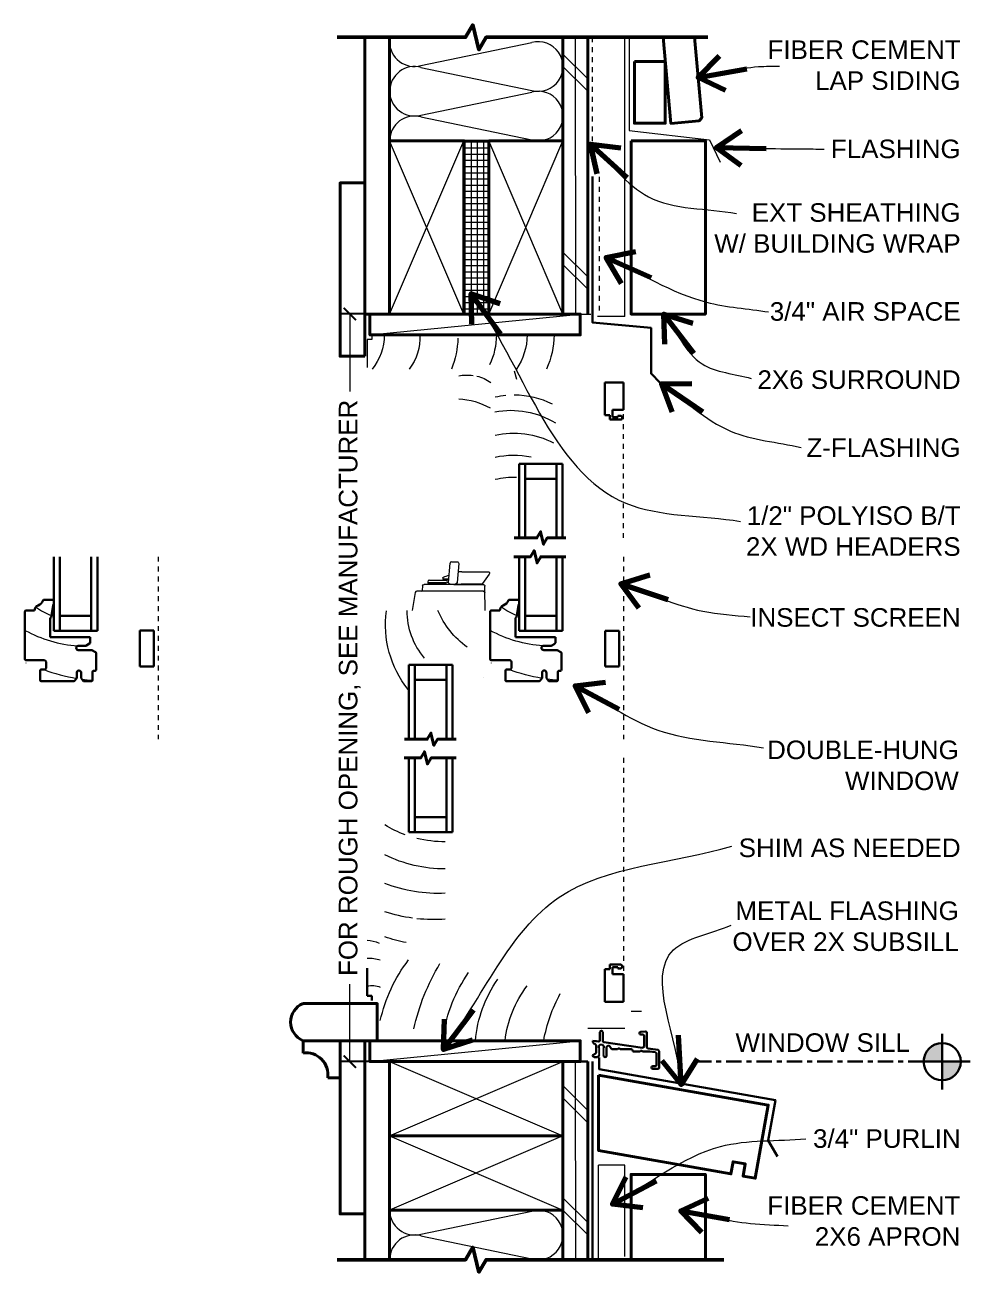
# Model space of a CAD drawing. Header units: inches. Extents: x -54 to 15382, y 469 to 41738.
# Drawn here: x 5080.11 to 5099.19, y 4521.81 to 4547 of the extents above; entities that cross this region are included whole.
import ezdxf

# ---------------------------------------------------------------- set-up
doc = ezdxf.new("R2010")
doc.units = ezdxf.units.IN
doc.header["$MEASUREMENT"] = 0
for name, pattern in [('A131CUDHC$0$HIDDEN', [0.375, 0.25, -0.125]), ('A135CUDHH$0$HIDDEN', [0.375, 0.25, -0.125]), ('A135CUDHS$0$HIDDEN', [0.375, 0.25, -0.125]), ('CENTER', [2, 1.25, -0.25, 0.25, -0.25]), ('HIDDEN', [0.375, 0.25, -0.125])]:
    doc.linetypes.add(name, pattern=pattern)
doc.layers.get('0').update_dxf_attribs({"lineweight": 9})
for name, color, linetype, lineweight in [('1', 7, 'Continuous', 9), ('2', 7, 'Continuous', 18), ('3', 7, 'Continuous', 30), ('4', 7, 'Continuous', 40), ('5', 7, 'Continuous', 50), ('A-DIMSx', 7, 'Continuous', 9), ('A-TEXTx', 7, 'Continuous', 18)]:
    doc.layers.add(name, color=color, linetype=linetype, lineweight=lineweight)
doc.styles.get("Standard").update_dxf_attribs({"font": 'arial.ttf'})
doc.dimstyles.get("Standard").update_dxf_attribs({"dimtxt": 3, "dimasz": 2, "dimexe": 0.03125, "dimexo": 0.0625, "dimgap": 0.03125, "dimtad": 0, "dimtoh": 1, "dimdec": 4, "dimlfac": 0.99985, "dimzin": 0, "dimdsep": 46, "dimlunit": 4, "dimtxsty": 'Standard', "dimblk": 'ARCHTICK', "dimblk1": 'ARCHTICK', "dimblk2": 'ARCHTICK', "dimcen": 0.09, "dimclrt": 256, "dimadec": 0, "dimazin": 0, "dimtfac": 1, "dimtdec": 4, "dimtofl": 0, "dimtmove": 0, "dimatfit": 3, "dimfxl": 1, "dimtolj": 1, "dimtzin": 0, "dimarcsym": 0})

# ---------------------------------------------------------------- blocks, each defined once
blk = doc.blocks.new('BATT Insulation 3.5 INCH')
at = {"layer": '1'}
for p, q in [((5135.605, 4545.043), (5137.846, 4545.508)), ((5135.605, 4545.008), (5137.846, 4544.543))]:
    blk.add_line(p, q, dxfattribs=at)
for centre, start, end in [((5135.476, 4545.525), 180, 285), ((5137.976, 4545.025), 255, 105), ((5135.476, 4544.525), 73.826, 180)]:
    blk.add_arc(centre, 0.5, start, end, dxfattribs=at)
blk = doc.blocks.new('WINDOW head marvin')
for p, q in [((5192.347, 4543.32), (5192.347, 4543.876)), ((5192.347, 4543.876), (5192.722, 4543.876)), ((5192.722, 4543.876), (5192.722, 4543.216)), ((5192.347, 4543.32), (5192.572, 4543.32)), ((5192.41, 4543.201), (5192.462, 4543.201)), ((5192.41, 4543.126), (5192.622, 4543.126)), ((5192.462, 4543.201), (5192.462, 4543.176)), ((5192.462, 4543.176), (5192.572, 4543.176)), ((5192.572, 4543.32), (5192.572, 4543.176)), ((5192.622, 4543.216), (5192.622, 4543.126)), ((5192.622, 4543.216), (5192.722, 4543.216))]:
    blk.add_line(p, q)
blk.add_arc((5192.41, 4543.163), 0.0375, 90, 270)
at = {"layer": '1'}
for p, q in [((5197.432, 4544.834), (5197.432, 4544.74)), ((5197.432, 4544.74), (5197.526, 4544.74)), ((5197.526, 4544.74), (5197.526, 4544.178)), ((5194.557, 4544.107), (5194.511, 4543.939))]:
    blk.add_line(p, q, dxfattribs=at)
for centre, radius, start, end in [((5195.358, 4544.834), 1.607, 180, 205.3494), ((5195.515, 4544.834), 1.219, 180, 214.3665), ((5196.268, 4544.834), 1.354, 180, 206.3986), ((5197.522, 4544.834), 1.832, 181.9696, 202.0611), ((5197.462, 4544.771), 1.002, 176.3938, 218.5912), ((5198.261, 4544.834), 1.082, 180, 219.5052), ((5195.505, 4543.188), 0.837, 103.5024, 124.7861), ((5195.505, 4543.188), 0.837, 78.2906, 98.2714), ((5194.558, 4541.891), 1.734, 90.1485, 116.3289), ((5194.558, 4541.891), 1.734, 77.1796, 84.5879), ((5195.767, 4542.033), 1.514, 93.4901, 118.8111), ((5194.627, 4541.578), 1.734, 79.5058, 121.3992), ((5194.563, 4541.117), 1.734, 77.3552, 117.6187), ((5194.563, 4540.673), 1.734, 77.3556, 101.5986), ((5194.563, 4540.228), 1.734, 77.3556, 91.9028)]:
    blk.add_arc(centre, radius, start, end, dxfattribs=at)
at = {"layer": '2', "linetype": 'A135CUDHH$0$HIDDEN', "ltscale": 0.25}
blk.add_line((5192.347, 4540.733), (5192.347, 4543.274, 0), dxfattribs=at)
at = {"layer": '3'}
for p, q in [((5193.578, 4542.233), (5193.578, 4540.733)), ((5193.7, 4540.733), (5193.7, 4542.233)), ((5194.336, 4542.233), (5194.336, 4540.733)), ((5194.458, 4540.733), (5194.458, 4542.233))]:
    blk.add_line(p, q, dxfattribs=at)
at = {"layer": '3', "linetype": 'Continuous'}
for p, q in [((5193.578, 4542.233), (5194.458, 4542.233)), ((5193.7, 4541.93), (5194.336, 4541.93))]:
    blk.add_line(p, q, dxfattribs=at)
blk = doc.blocks.new('CA135')
for p, q in [((-0.1875, 0.556), (-0.1875, 0)), ((-0.1875, 0.556), (0.0375, 0.556)), ((-0.125, 0.75), (0.0875, 0.75)), ((-0.125, 0.675), (-0.0725, 0.675)), ((-0.0725, 0.7), (0.0375, 0.7)), ((-0.0725, 0.675), (-0.0725, 0.7)), ((0.0375, 0.556), (0.0375, 0.7)), ((0.0875, 0.66), (0.0875, 0.75)), ((0.0875, 0.66), (0.1875, 0.66)), ((0.1875, 0), (0.1875, 0.66)), ((-0.1875, 0), (0.1875, 0))]:
    blk.add_line(p, q)
blk.add_arc((-0.125, 0.7125), 0.0375, 90, 270)
blk = doc.blocks.new('A$C2A4979D4')
for p, q in [((-0.918, -0.331), (-0.918, -0.041)), ((-0.893, -0.014), (-0.794, -0.023)), ((-0.863, -0.102), (-0.863, -0.316)), ((-0.799, -0.077), (-0.833, -0.074)), ((-0.832, -0.343), (-0.051, -0.233)), ((-0.028, -0.206), (-0.028, -0.028)), ((0.028, -0.028), (0.028, -0.191)), ((0.059, -0.218), (0.175, -0.202)), ((0.175, -0.233), (0.151, -0.26)), ((0.175, -0.202), (0.175, -0.233)), ((-1.168, -0.414), (-1.145, -0.387)), ((-1.168, -0.744), (-1.168, -0.414)), ((-1.145, -0.387), (-0.942, -0.358)), ((-1.113, -0.462), (-1.113, -0.689)), ((-0.977, -0.419), (-1.09, -0.435)), ((-0.832, -0.419), (-0.977, -0.419)), ((-0.637, -0.419), (-0.783, -0.419)), ((-0.636, -0.409), (-0.637, -0.411)), ((-0.637, -0.411), (-0.637, -0.412)), ((-0.637, -0.412), (-0.637, -0.413)), ((-0.637, -0.413), (-0.637, -0.415)), ((-0.637, -0.415), (-0.637, -0.416)), ((-0.637, -0.416), (-0.637, -0.419)), ((-0.637, -0.419), (-0.637, -0.419)), ((-0.635, -0.405), (-0.636, -0.407)), ((-0.636, -0.407), (-0.636, -0.408)), ((-0.636, -0.408), (-0.636, -0.409)), ((-0.634, -0.402), (-0.635, -0.404)), ((-0.635, -0.404), (-0.635, -0.405)), ((-0.633, -0.4), (-0.634, -0.401)), ((-0.634, -0.401), (-0.634, -0.402)), ((-0.632, -0.397), (-0.633, -0.398)), ((-0.633, -0.398), (-0.633, -0.4)), ((-0.631, -0.396), (-0.632, -0.397)), ((-0.63, -0.394), (-0.631, -0.396)), ((-0.629, -0.392), (-0.63, -0.393)), ((-0.63, -0.393), (-0.63, -0.394)), ((-0.628, -0.39), (-0.629, -0.392)), ((-0.627, -0.389), (-0.628, -0.39)), ((-0.626, -0.388), (-0.627, -0.389)), ((-0.625, -0.387), (-0.626, -0.388)), ((-0.624, -0.386), (-0.625, -0.387)), ((-0.623, -0.385), (-0.624, -0.386)), ((-0.621, -0.384), (-0.623, -0.385)), ((-0.62, -0.383), (-0.621, -0.384)), ((-0.619, -0.382), (-0.62, -0.383)), ((-0.618, -0.381), (-0.619, -0.382)), ((-0.616, -0.38), (-0.618, -0.381)), ((-0.615, -0.379), (-0.616, -0.38)), ((-0.614, -0.378), (-0.615, -0.379)), ((-0.613, -0.378), (-0.614, -0.378)), ((-0.611, -0.377), (-0.613, -0.378)), ((-0.61, -0.376), (-0.611, -0.377)), ((-0.608, -0.376), (-0.61, -0.376)), ((-0.607, -0.375), (-0.608, -0.376)), ((-0.606, -0.375), (-0.607, -0.375)), ((-0.604, -0.374), (-0.606, -0.375)), ((-0.603, -0.374), (-0.604, -0.374)), ((-0.601, -0.373), (-0.603, -0.374)), ((-0.6, -0.373), (-0.601, -0.373)), ((-0.599, -0.373), (-0.6, -0.373)), ((-0.597, -0.373), (-0.599, -0.373)), ((-0.596, -0.372), (-0.597, -0.373)), ((-0.595, -0.372), (-0.596, -0.372)), ((-0.593, -0.372), (-0.595, -0.372)), ((-0.592, -0.372), (-0.593, -0.372)), ((-0.59, -0.372), (-0.592, -0.372)), ((-0.378, -0.372), (-0.59, -0.372)), ((-0.211, -0.372), (-0.329, -0.372)), ((-0.184, -0.345), (-0.211, -0.372)), ((-0.16, -0.304), (-0.184, -0.331)), ((-0.184, -0.331), (-0.184, -0.345)), ((-0.137, -0.301), (-0.16, -0.304)), ((-0.105, -0.328), (-0.137, -0.301)), ((-0.105, -0.505), (-0.105, -0.328)), ((-0.026, -0.285), (-0.05, -0.313)), ((-0.05, -0.313), (-0.05, -0.345)), ((-0.05, -0.345), (-0.04, -0.355)), ((-0.04, -0.355), (-0.05, -0.365)), ((-0.05, -0.365), (-0.04, -0.375)), ((-0.04, -0.375), (-0.05, -0.385)), ((-0.05, -0.385), (-0.04, -0.395)), ((-0.04, -0.395), (-0.05, -0.405)), ((-0.05, -0.405), (-0.04, -0.415)), ((-0.04, -0.415), (-0.05, -0.425)), ((-0.05, -0.425), (-0.04, -0.435)), ((-0.04, -0.435), (-0.05, -0.445)), ((-0.05, -0.445), (-0.04, -0.455)), ((-0.04, -0.455), (-0.05, -0.465)), ((-0.05, -0.465), (-0.04, -0.475)), ((-0.04, -0.475), (-0.05, -0.485)), ((-0.05, -0.485), (-0.04, -0.495)), ((-0.04, -0.495), (-0.05, -0.505)), ((0.019, -0.279), (-0.026, -0.285)), ((0.05, -0.306), (0.019, -0.279)), ((0.04, -0.355), (0.05, -0.345)), ((0.05, -0.365), (0.04, -0.355)), ((0.04, -0.375), (0.05, -0.365)), ((0.05, -0.385), (0.04, -0.375)), ((0.04, -0.395), (0.05, -0.385)), ((0.05, -0.405), (0.04, -0.395)), ((0.04, -0.415), (0.05, -0.405)), ((0.05, -0.425), (0.04, -0.415)), ((0.04, -0.435), (0.05, -0.425)), ((0.05, -0.445), (0.04, -0.435)), ((0.04, -0.455), (0.05, -0.445)), ((0.05, -0.465), (0.04, -0.455)), ((0.04, -0.475), (0.05, -0.465)), ((0.05, -0.485), (0.04, -0.475)), ((0.04, -0.495), (0.05, -0.485)), ((0.05, -0.505), (0.04, -0.495)), ((0.05, -0.345), (0.05, -0.306)), ((0.129, -0.264), (0.105, -0.291)), ((0.105, -0.291), (0.105, -0.45)), ((0.105, -0.45), (0.132, -0.477)), ((0.151, -0.26), (0.129, -0.264)), ((0.132, -0.477), (0.147, -0.477)), ((-1.086, -0.717), (-1.04, -0.717)), ((0.077, -0.532), (0.05, -0.505)), ((0.05, -0.505), (0.05, -0.505)), ((0.147, -0.532), (0.077, -0.532)), ((-1.04, -0.772), (-1.141, -0.772))]:
    blk.add_line(p, q)
for centre, radius, start, end in [((0, -0.028), 0.0275, 0, 180), ((-0.89, -0.042), 0.0276, 94.9772, 179.8964), ((-0.835, -0.102), 0.0275, 85.0152, 180.0264), ((-0.797, -0.05), 0.0273, 265.003, 85.003), ((-0.055, -0.206), 0.0275, 278.0082, 359.9903), ((0.055, -0.191), 0.0275, 180.0197, 278.0346), ((-1.086, -0.462), 0.0275, 98.0082, 179.9903), ((-0.945, -0.331), 0.0275, 278.0084, 359.9899), ((-0.836, -0.316), 0.027, 180.016, 278.0249), ((-0.807, -0.438), 0.0312, 38.0272, 141.9728), ((-0.354, -0.391), 0.0313, 38.0263, 141.9737), ((0.147, -0.505), 0.0275, 270, 90), ((-1.141, -0.744), 0.0275, 180.0448, 270.0387), ((-1.086, -0.689), 0.0275, 180.0448, 270.0384), ((-1.04, -0.744), 0.0275, 270, 90), ((-0.077, -0.505), 0.0275, 180.0416, 0.0416)]:
    blk.add_arc(centre, radius, start, end)
blk = doc.blocks.new('WINDOW sill marvin')
at = {"layer": '1'}
blk.add_line((5192.891, 4521.834), (5192.911, 4521.834), dxfattribs=at)
for centre, radius, start, end in [((5195.966, 4528.138), 2.286, 290.2531, 301.6732), ((5195.966, 4528.138), 2.286, 269.5334, 284.0997), ((5195.983, 4527.917), 2.611, 269.2186, 296.9512), ((5196.107, 4527.685), 2.876, 266.8113, 291.6076), ((5196.174, 4527.463), 3.184, 265.9118, 276.2924), ((5196.174, 4527.463), 3.184, 277.8336, 288.152), ((5196.083, 4527.152), 3.4, 281.1374, 288.5822), ((5197.582, 4523.09), 0.775, 94.097, 112.428), ((5194.262, 4521.585), 3.069, 12.3214, 37.7587), ((5197.49, 4522.73), 0.772, 87.3337, 107.3394), ((5192.887, 4521.43), 3.144, 9.0395, 34.5666), ((5192.298, 4521.123), 4.389, 12.4726, 31.1339), ((5192.748, 4521.596), 2.603, 5.2404, 34.6882), ((5197.436, 4522.41), 0.538, 80.3381, 109.0434), ((5190.853, 4521.278), 3.156, 10.1418, 28.5409), ((5192.528, 4521.581), 2.228, 6.5335, 37.6124)]:
    blk.add_arc(centre, radius, start, end, dxfattribs=at)
at = {"layer": '2', "linetype": 'A135CUDHS$0$HIDDEN', "ltscale": 0.25}
blk.add_line((5192.347, 4527.546), (5192.347, 4523.165), dxfattribs=at)
at = {"layer": '3'}
for p, q in [((5195.802, 4527.546), (5195.802, 4526.046)), ((5195.924, 4527.546), (5195.924, 4526.046)), ((5196.56, 4526.046), (5196.56, 4527.546)), ((5196.682, 4526.046), (5196.682, 4527.546)), ((5195.802, 4526.046), (5195.924, 4526.046)), ((5197.526, 4522.739), (5197.526, 4523.301)), ((5197.432, 4522.739), (5197.526, 4522.739)), ((5197.432, 4522.645), (5197.432, 4522.739))]:
    blk.add_line(p, q, dxfattribs=at)
at = {"layer": '3', "linetype": 'Continuous'}
for p, q in [((5195.924, 4526.349), (5196.56, 4526.349)), ((5195.802, 4526.046), (5196.682, 4526.046))]:
    blk.add_line(p, q, dxfattribs=at)
at = {"layer": '3'}
for name, p in [('CA135', (5192.535, 4522.62)), ('A$C2A4979D4', (5192.796, 4522.036))]:
    blk.add_blockref(name, p, dxfattribs=at)
blk = doc.blocks.new('A131')
for p, q in [((0.286, 0.3625), (0, 0.3625)), ((0, 0.3625), (0, -0.3625)), ((0.286, 0.3625), (0.286, -0.3625)), ((0.286, -0.3625), (0, -0.3625))]:
    blk.add_line(p, q)
blk = doc.blocks.new('WINDOW intermed marvin')
at = {"layer": '1'}
for p, q in [((5195.677, 4535.623), (5195.711, 4535.237)), ((5195.819, 4535.658), (5195.709, 4535.658)), ((5195.885, 4535.24), (5195.851, 4535.629)), ((5195.189, 4535.222), (5195.058, 4535.408)), ((5195.611, 4535.458), (5195.085, 4535.458)), ((5195.88, 4535.304), (5195.998, 4535.304)), ((5195.998, 4535.333), (5195.998, 4535.304)), ((5195.148, 4535.079), (5195.149, 4535.169)), ((5195.177, 4535.063), (5195.842, 4535.063)), ((5195.179, 4535.198), (5195.179, 4535.198)), ((5195.773, 4535.198), (5195.179, 4535.198)), ((5195.215, 4535.208), (5195.222, 4535.208)), ((5195.222, 4535.208), (5195.63, 4535.208)), ((5195.278, 4535.198), (5195.278, 4535.208)), ((5195.853, 4535.208), (5195.743, 4535.208)), ((5195.773, 4535.198), (5196.377, 4535.198)), ((5195.881, 4535.288), (5195.917, 4535.288)), ((5196.268, 4535.288), (5195.917, 4535.288)), ((5195.918, 4535.208), (5196.268, 4535.208)), ((5196.3, 4535.243), (5195.928, 4535.243)), ((5196.268, 4535.198), (5196.268, 4535.208)), ((5196.3, 4535.257), (5196.3, 4535.243)), ((5196.3, 4535.24), (5196.3, 4535.243)), ((5196.407, 4535.171), (5196.415, 4535.081)), ((5195.142, 4534.755), (5195.147, 4535.034)), ((5196.555, 4535.038), (5196.619, 4534.674)), ((5195.14, 4534.674), (5195.14, 4534.755)), ((5195.012, 4533.612), (5195.013, 4533.615)), ((5195.179, 4533.328), (5195.178, 4533.33))]:
    blk.add_line(p, q, dxfattribs=at)
for centre, radius, start, end in [((5195.709, 4535.626), 0.032, 90, 185), ((5195.177, 4535.033), 0.03, 90, 179), ((5195.743, 4535.24), 0.032, 185, 270), ((5195.853, 4535.24), 0.032, 270, 359), ((5194.059, 4535.76, 0), 1.268, 290.435, 306.9149), ((5194.444, 4535.392), 1.804, 305.9896, 336.5556), ((5195.27, 4534.656), 1.447, 319.331, 0.7075), ((5195.102, 4534.371), 2.052, 321.0719, 8.2861), ((5193.798, 4536.524, 0), 2.571, 273.9025, 298.8838), ((5193.411, 4536.81), 3.555, 274.2437, 277.7751), ((5193.411, 4536.81), 3.555, 279.4427, 290.5326)]:
    blk.add_arc(centre, radius, start, end, dxfattribs=at)
at = {"layer": '1', "extrusion": (0, 0, -1)}
for centre, radius, start, end in [((-5195.819, 4535.626), 0.032, 90, 175), ((-5195.773, 4534.854), 0.535, 100.7754, 114.1749), ((-5195.215, 4535.24), 0.032, 270, 325), ((-5196.268, 4535.256), 0.032, 90, 179), ((-5196.268, 4535.24), 0.032, 181, 269.8194), ((-5196.435, 4535.083), 0.02, 270, 355), ((-5196.525, 4535.033), 0.03, 90.001, 170)]:
    blk.add_arc(centre, radius, start, end, dxfattribs=at)
at = {"layer": '1', "linetype": 'Continuous'}
for centre, radius, start, end in [((5195.085, 4535.426), 0.032, 90, 215), ((5195.988, 4535.333), 0.01, 0, 65.8251), ((5196.377, 4535.168), 0.03, 5, 90)]:
    blk.add_arc(centre, radius, start, end, dxfattribs=at)
at = {"layer": '1', "extrusion": (0, 0, -1)}
blk.add_ellipse((5195.927, 4535.244), major_axis=(0.00131, -0.00021), ratio=0.740847, start_param=1.355413, end_param=1.455599, dxfattribs=at)
at = {"layer": '1'}
for points, knots in [([(5195.611, 4535.458), (5195.62, 4535.458), (5195.628, 4535.458), (5195.636, 4535.458), (5195.644, 4535.458), (5195.652, 4535.458), (5195.659, 4535.458), (5195.666, 4535.458), (5195.673, 4535.458), (5195.679, 4535.458), (5195.683, 4535.458), (5195.688, 4535.458), (5195.691, 4535.458)], [0, 0, 0, 0, 0.000680466, 0.000680466, 0.000680466, 0.001360932, 0.001360932, 0.001360932, 0.002041397, 0.002041397, 0.002041397, 0.002545353, 0.002545353, 0.002545353, 0.002545353]), ([(5195.147, 4535.034), (5195.147, 4535.036), (5195.147, 4535.038), (5195.147, 4535.047), (5195.147, 4535.055), (5195.147, 4535.067), (5195.148, 4535.079)], [0, 0, 0, 0, 0.741765, 0.741765, 0.741765, 1.48353, 1.48353, 1.48353, 1.48353]), ([(5195.179, 4535.198), (5195.176, 4535.198), (5195.172, 4535.197), (5195.168, 4535.196), (5195.164, 4535.194), (5195.161, 4535.192), (5195.158, 4535.189), (5195.155, 4535.187), (5195.153, 4535.183), (5195.152, 4535.18), (5195.15, 4535.176), (5195.149, 4535.172), (5195.149, 4535.169)], [0.017453, 0.017453, 0.017453, 0.017453, 0.419827, 0.419827, 0.419827, 0.794124, 0.794124, 0.794124, 1.168422, 1.168422, 1.168422, 1.570796, 1.570796, 1.570796, 1.570796]), ([(5195.743, 4535.208), (5195.742, 4535.208), (5195.74, 4535.208), (5195.736, 4535.208), (5195.731, 4535.208), (5195.724, 4535.208), (5195.715, 4535.208), (5195.71, 4535.208), (5195.704, 4535.208), (5195.698, 4535.208), (5195.692, 4535.208), (5195.686, 4535.208), (5195.679, 4535.208), (5195.671, 4535.208), (5195.664, 4535.208), (5195.655, 4535.208), (5195.647, 4535.208), (5195.639, 4535.208), (5195.63, 4535.208)], [0, 0, 0, 0, 0.001410731, 0.001410731, 0.001410731, 0.002821462, 0.002821462, 0.002821462, 0.003526827, 0.003526827, 0.003526827, 0.004232193, 0.004232193, 0.004232193, 0.004937558, 0.004937558, 0.004937558, 0.005642923, 0.005642923, 0.005642923, 0.005642923]), ([(5195.842, 4535.063), (5195.874, 4535.063), (5195.906, 4535.063), (5195.938, 4535.063), (5195.94, 4535.063), (5195.942, 4535.063), (5195.944, 4535.063), (5195.979, 4535.063), (5196.013, 4535.063), (5196.044, 4535.063), (5196.074, 4535.063), (5196.102, 4535.063), (5196.127, 4535.063), (5196.129, 4535.063), (5196.131, 4535.063), (5196.132, 4535.063), (5196.158, 4535.063), (5196.181, 4535.063), (5196.202, 4535.063)], [0, 0, 0, 0, 0.234375, 0.234375, 0.234375, 0.25, 0.25, 0.25, 0.5, 0.5, 0.5, 0.734375, 0.734375, 0.734375, 0.75, 0.75, 0.75, 1, 1, 1, 1]), ([(5195.914, 4535.208), (5195.897, 4535.208), (5195.882, 4535.208), (5195.871, 4535.208), (5195.871, 4535.208), (5195.87, 4535.208), (5195.87, 4535.208), (5195.865, 4535.208), (5195.86, 4535.208), (5195.858, 4535.208), (5195.858, 4535.208), (5195.857, 4535.208), (5195.857, 4535.208), (5195.854, 4535.208), (5195.853, 4535.208), (5195.853, 4535.208)], [0.000099897, 0.000099897, 0.000099897, 0.000099897, 0.001488123, 0.001488123, 0.001488123, 0.001538084, 0.001538084, 0.001538084, 0.002232203, 0.002232203, 0.002232203, 0.002257177, 0.002257177, 0.002257177, 0.002976271, 0.002976271, 0.002976271, 0.002976271]), ([(5195.885, 4535.243), (5195.885, 4535.243), (5195.886, 4535.243), (5195.89, 4535.243), (5195.893, 4535.243), (5195.901, 4535.243), (5195.905, 4535.243), (5195.917, 4535.244), (5195.923, 4535.243), (5195.927, 4535.243)], [0, 0, 0, 0, 0.0474243, 0.0474243, 0.0973234, 0.0973234, 0.1472671, 0.1472671, 0.2022197, 0.2022197, 0.2022197, 0.2022197]), ([(5195.918, 4535.208), (5195.918, 4535.208), (5195.918, 4535.208), (5195.918, 4535.208), (5195.917, 4535.208), (5195.915, 4535.208), (5195.914, 4535.208)], [0, 0, 0, 0, 0.0000125592, 0.0000125592, 0.0000125592, 0.0001004692, 0.0001004692, 0.0001004692, 0.0001004692]), ([(5196.202, 4535.063), (5196.251, 4535.063), (5196.295, 4535.063), (5196.334, 4535.063), (5196.334, 4535.063), (5196.335, 4535.063), (5196.336, 4535.063), (5196.375, 4535.063), (5196.408, 4535.063), (5196.436, 4535.063), (5196.437, 4535.063), (5196.437, 4535.063), (5196.438, 4535.063), (5196.465, 4535.063), (5196.486, 4535.063), (5196.5, 4535.063), (5196.501, 4535.063), (5196.502, 4535.063), (5196.503, 4535.063), (5196.518, 4535.063), (5196.525, 4535.063), (5196.525, 4535.063)], [0, 0, 0, 0, 0.1230469, 0.1230469, 0.1230469, 0.125, 0.125, 0.125, 0.2460937, 0.2460937, 0.2460937, 0.25, 0.25, 0.25, 0.3671875, 0.3671875, 0.3671875, 0.375, 0.375, 0.375, 0.5, 0.5, 0.5, 0.5])]:
    blk.add_open_spline(points, degree=3, knots=knots, dxfattribs=at)
at = {"layer": '2', "linetype": 'A131CUDHC$0$HIDDEN', "ltscale": 0.25}
blk.add_line((5192.347, 4535.761, 0), (5192.347, 4532.074), dxfattribs=at)
at = {"layer": '3'}
for p, q in [((5193.578, 4535.761), (5193.578, 4534.261)), ((5193.7, 4534.261), (5193.7, 4535.761)), ((5194.336, 4535.761), (5194.336, 4534.261)), ((5194.458, 4534.261), (5194.458, 4535.761)), ((5194.458, 4534.799), (5194.458, 4534.873)), ((5194.478, 4534.893), (5194.655, 4534.893)), ((5194.507, 4534.531), (5194.472, 4534.783)), ((5194.848, 4534.674), (5195.02, 4534.674)), ((5195.04, 4534.654), (5195.04, 4533.689)), ((5194.513, 4534.531), (5194.507, 4534.531)), ((5194.533, 4534.136), (5194.533, 4534.511)), ((5193.578, 4534.261), (5193.7, 4534.261)), ((5193.7, 4534.261), (5193.7, 4534.262)), ((5193.723, 4534.136), (5194.533, 4534.136)), ((5193.723, 4534.022), (5193.723, 4534.136)), ((5193.603, 4533.476), (5193.603, 4533.815)), ((5193.613, 4533.833), (5193.688, 4533.876)), ((5193.688, 4533.876), (5193.963, 4533.876)), ((5193.808, 4533.961), (5193.733, 4534.004)), ((5193.963, 4533.961), (5193.808, 4533.961)), ((5194.613, 4533.638), (5194.613, 4533.512)), ((5195.02, 4533.669), (5194.644, 4533.669)), ((5195.802, 4533.574), (5195.802, 4532.074)), ((5195.924, 4533.574), (5195.924, 4532.074)), ((5196.56, 4532.074), (5196.56, 4533.574)), ((5196.682, 4532.074), (5196.682, 4533.574)), ((5193.654, 4533.456), (5193.623, 4533.456)), ((5193.674, 4533.265), (5193.674, 4533.436)), ((5193.907, 4533.306), (5193.862, 4533.252)), ((5193.907, 4533.422), (5193.907, 4533.306)), ((5193.992, 4533.306), (5193.992, 4533.422)), ((5194.037, 4533.252), (5193.992, 4533.306)), ((5194.644, 4533.481), (5194.714, 4533.481)), ((5194.734, 4533.461), (5194.734, 4533.265)), ((5193.847, 4533.245), (5193.694, 4533.245)), ((5194.714, 4533.245), (5194.053, 4533.245))]:
    blk.add_line(p, q, dxfattribs=at)
at = {"layer": '3', "linetype": 'Continuous'}
for p, q in [((5193.7, 4534.564), (5194.336, 4534.564)), ((5193.578, 4534.261), (5194.458, 4534.261)), ((5195.802, 4533.574), (5196.682, 4533.574)), ((5195.924, 4533.272), (5196.56, 4533.272))]:
    blk.add_line(p, q, dxfattribs=at)
at = {"layer": '3', "extrusion": (0, 0, -1)}
for centre, radius, start, end in [((-5194.478, 4534.873), 0.02, 0.0014, 90.0014), ((-5194.655, 4534.873), 0.02, 90.0014, 160.2134), ((-5194.739, 4534.674), 0.109, 110.0334, 180.0014), ((-5195.02, 4534.654), 0.02, 90.0014, 180.0014), ((-5193.623, 4533.815), 0.02, 0.0014, 60.0014), ((-5193.743, 4534.022), 0.02, 300.0014, 0.0014), ((-5195.02, 4533.689), 0.02, 180.0014, 270.0014), ((-5193.623, 4533.476), 0.02, 270.0014, 0.0014), ((-5194.714, 4533.461), 0.02, 90.0014, 180.0014), ((-5193.694, 4533.265), 0.02, 270.0014, 0.0014), ((-5193.847, 4533.265), 0.02, 220.0014, 270.0014), ((-5194.053, 4533.265), 0.02, 270.0014, 320.0014), ((-5194.714, 4533.265), 0.02, 180.0014, 270.0014)]:
    blk.add_arc(centre, radius, start, end, dxfattribs=at)
at = {"layer": '3'}
for centre, radius, start, end in [((5194.452, 4534.78), 0.02, 7.9986, 72.541), ((5194.835, 4534.938), 0.172, 199.7866, 249.9666), ((5194.513, 4534.511), 0.02, 359.9986, 89.4825), ((5193.963, 4533.919), 0.0425, 269.9986, 89.9986), ((5194.644, 4533.638), 0.031, 89.9986, 179.9986), ((5193.654, 4533.436), 0.02, 359.9986, 89.9986), ((5193.95, 4533.422), 0.0425, 359.9986, 179.9986), ((5194.644, 4533.512), 0.031, 179.9986, 269.9986)]:
    blk.add_arc(centre, radius, start, end, dxfattribs=at)
blk.add_blockref('A131', (5192.436, 4533.904), dxfattribs=at)
blk = doc.blocks.new('_ArchTick')
at = {"color": 0, "linetype": 'ByBlock', "lineweight": 0, "const_width": 0.15}
blk.add_lwpolyline([(-0.5, -0.5), (0.5, 0.5)], dxfattribs=at)
blk = doc.blocks.new('*D526')
at = {"layer": 'A-DIMSx', "color": 0, "lineweight": -2, "ltscale": 0.1}
for p, q in [((5087.286, 4541.162), (5086.482, 4541.162)), ((5087.286, 4526.059), (5086.482, 4526.059))]:
    blk.add_line(p, q, dxfattribs=at)
at = {"layer": 'A-DIMSx', "color": 0, "lineweight": 5, "ltscale": 0.1}
for p, q in [((5086.669, 4541.162), (5086.669, 4539.596)), ((5086.669, 4526.059), (5086.669, 4527.625))]:
    blk.add_line(p, q, dxfattribs=at)
at = {"layer": 'A-DIMSx', "color": 0, "lineweight": 5, "xscale": 0.25, "yscale": 0.25, "zscale": 0.25}
for p, rotation in [((5086.669, 4541.162), 90), ((5086.669, 4526.059), 270)]:
    blk.add_blockref('_ArchTick', p, dxfattribs=dict(at, rotation=rotation))
at = {"layer": 'A-DIMSx', "ltscale": 0.25, "insert": (5086.669, 4533.61), "char_height": 0.375, "attachment_point": 5, "rotation": 90}
blk.add_mtext('\\A1;FOR ROUGH OPENING, SEE MANUFACTURER', dxfattribs=at)
blk = doc.blocks.new('Point')
at = {"lineweight": 0, "ltscale": 0.1}
h = blk.add_hatch(color=256, dxfattribs=at)
h.dxf.hatch_style = 1
h.paths.add_polyline_path([(-3.2903, 4.1654, 0.414214), (-3.3528, 4.1029), (-3.2903, 4.1029)])
h.paths.add_polyline_path([(-3.2903, 4.1029), (-3.2903, 4.0404, 0.414214), (-3.2278, 4.1029)])
at = {"layer": '3', "ltscale": 0.1}
for q in [(-3.2903, 4.1966), (-3.384, 4.1029), (-3.1965, 4.1029), (-3.2903, 4.0091)]:
    blk.add_line((-3.2903, 4.1029), q, dxfattribs=at)
blk.add_circle((-3.2903, 4.1029), 0.0625, dxfattribs=at)

msp = doc.modelspace()

# ---------------------------------------------------------------- hatches: boundary and pattern name
at = {"layer": '1', "ltscale": 0.25}
h = msp.add_hatch(dxfattribs=at)
h.set_pattern_fill('ANSI37', color=256, angle=45, style=0)
h.set_pattern_definition([(90, (4734.5, 1759.01597), (-0.125, 8e-18), []), (180, (4734.5, 1759.01597), (-2e-17, -0.125), [])])
h.paths.add_polyline_path([(5089.4734483, 4541.1617894), (5089.4734483, 4544.6617894), (5088.9734483, 4544.6617894), (5088.9734483, 4541.1617894)])

# ---------------------------------------------------------------- linework, layer by layer
at = {"layer": '1'}
for p, q in [((5090.9734483, 4544.1617894), (5090.9734483, 4546.7508975)), ((5091.223195, 4546.7508975), (5091.2234483, 4541.1617894)), ((5092.2234483, 4541.113635), (5092.2234483, 4546.7508975)), ((5091.4732465, 4545.9134212), (5090.9732196, 4546.4133943)), ((5091.47326, 4545.6634212), (5090.9732331, 4546.1633943)), ((5087.4734483, 4541.1617894), (5088.9734483, 4544.6617894)), ((5088.9734483, 4541.1617894), (5087.4734483, 4544.6617894)), ((5089.4734483, 4541.1617894), (5090.9734483, 4544.6617894)), ((5090.9734483, 4541.1617894), (5089.4734483, 4544.6617894)), ((5091.4734617, 4541.9134212), (5090.9734348, 4542.4133943)), ((5091.4734752, 4541.6634212), (5090.9734483, 4542.1633943)), ((5086.9734483, 4541.1617894), (5090.7806457, 4541.1617894)), ((5090.9734483, 4541.1617894), (5091.4734483, 4541.1617894)), ((5091.1272242, 4541.1617894), (5091.5365649, 4541.1617894)), ((5080.1357206, 4534.1104939), (5080.1351445, 4534.112989)), ((5092.5600675, 4527.0692398), (5092.3498408, 4527.0692398)), ((5091.4734723, 4526.7326854), (5092.2234723, 4526.7326854)), ((5087.4734723, 4524.5590313), (5090.9734723, 4526.0590313)), ((5087.4734723, 4526.0590313), (5090.9734723, 4524.5590313)), ((5091.223291, 4526.0590313), (5091.2234723, 4522.0590313)), ((5091.4734857, 4525.0751505), (5090.9734588, 4525.5751236)), ((5091.4734992, 4524.8251505), (5090.9734723, 4525.3251236)), ((5090.9734723, 4524.5590313), (5087.4734723, 4523.0590313)), ((5087.4734723, 4524.5590313), (5090.9734723, 4523.0590313)), ((5091.6922223, 4522.0590313), (5091.6922223, 4523.9697288)), ((5092.2234483, 4523.9697288), (5091.6922223, 4523.9697288)), ((5092.2234483, 4522.1205356), (5092.2234483, 4523.9697288)), ((5091.4734857, 4522.8106632), (5090.9734588, 4523.3106363)), ((5091.4734992, 4522.5606632), (5090.9734723, 4523.0606363))]:
    msp.add_line(p, q, dxfattribs=at)
at = {"layer": '1', "ltscale": 0.25}
msp.add_line((5092.2234483, 4541.113635), (5091.6684512, 4541.113635), dxfattribs=at)
at = {"layer": '1'}
for centre, radius, start, end in [((5081.0891896, 4536.2587472), 1.2677809, 233.08513606, 249.56502139), ((5081.3496375, 4537.0227097), 2.5706382, 241.11615632, 266.09747617), ((5081.7369982, 4537.3084126), 3.5547358, 249.46735708, 260.55732128), ((5081.7369982, 4537.3084126), 3.5547358, 262.22490861, 265.75632186)]:
    msp.add_arc(centre, radius, start, end, dxfattribs=at)
at = {"layer": '2', "linetype": 'HIDDEN', "ltscale": 0.25}
msp.add_line((5091.5671983, 4544.2499414), (5091.5671983, 4546.7508975), dxfattribs=at)
at = {"layer": '2'}
for p, q in [((5087.0737507, 4540.7381353), (5091.3237507, 4541.1617894)), ((5087.0737507, 4526.0590313), (5091.3237507, 4526.4826854))]:
    msp.add_line(p, q, dxfattribs=at)
at = {"layer": '2', "linetype": 'A131CUDHC$0$HIDDEN', "ltscale": 0.25}
msp.add_line((5082.8007591, 4536.259414), (5082.8007591, 4532.5723568), dxfattribs=at)
at = {"layer": '2'}
msp.add_lwpolyline([(5092.3094735, 4546.7508975), (5092.3094735, 4544.86658), (5093.9359494, 4544.6832513), (5094.1456832, 4544.2303019)], dxfattribs=at)
at = {"layer": '2', "linetype": 'HIDDEN', "ltscale": 0.25}
msp.add_lwpolyline([(5091.7124107, 4541.2296065), (5091.7124107, 4543.9984261), (5091.5671983, 4544.2499414)], dxfattribs=at)
at = {"layer": '3', "ltscale": 0.25}
for p, q in [((5089.4734483, 4544.6617894), (5088.9734483, 4544.6617894)), ((5091.4734723, 4526.0590313), (5091.3237507, 4526.0590313)), ((5091.5672223, 4522.0590313), (5091.5672223, 4526.0590313))]:
    msp.add_line(p, q, dxfattribs=at)
at = {"layer": '3'}
for p, q in [((5080.6899282, 4534.759403), (5080.6898906, 4536.259414)), ((5080.8118906, 4536.259414), (5080.8119282, 4534.759406)), ((5081.4479282, 4534.759422), (5081.4478906, 4536.259414)), ((5081.569878, 4536.259414), (5081.5699282, 4534.7594251)), ((5080.6699124, 4535.3914025), (5080.4933202, 4535.391398)), ((5080.6899147, 4535.297403), (5080.6899129, 4535.371403)), ((5080.1079184, 4535.1523883), (5080.1079426, 4534.1873883)), ((5080.2999179, 4535.1723932), (5080.1279179, 4535.1723888)), ((5080.6407413, 4535.0294017), (5080.6761098, 4535.2811073)), ((5080.6149314, 4534.6344011), (5080.614922, 4535.0094019)), ((5080.6347413, 4535.0294016), (5080.6407413, 4535.0294017)), ((5081.4249314, 4534.6344214), (5080.6149314, 4534.6344011)), ((5081.4249343, 4534.5200432), (5081.4249314, 4534.6344214)), ((5081.4479282, 4534.759422), (5081.4479282, 4534.760422)), ((5081.5699282, 4534.7594251), (5081.4479282, 4534.759422)), ((5081.1854358, 4534.4594154), (5081.3399358, 4534.4594193)), ((5081.4599379, 4534.3744223), (5081.1854379, 4534.3744154)), ((5081.3399358, 4534.4594193), (5081.4149347, 4534.5027224)), ((5081.534939, 4534.3311229), (5081.4599379, 4534.3744223)), ((5081.544948, 4533.9744244), (5081.5449394, 4534.3138027)), ((5080.1279431, 4534.1673888), (5080.5039431, 4534.1673983)), ((5080.5349439, 4534.1363991), (5080.5349471, 4534.0103991)), ((5080.4139483, 4533.959396), (5080.4139533, 4533.763396)), ((5080.5039478, 4533.9793983), (5080.4339478, 4533.9793965)), ((5081.1107745, 4533.7505578), (5081.1559522, 4533.8044013)), ((5081.1559522, 4533.8044013), (5081.1559493, 4533.9199147)), ((5081.2409493, 4533.9199168), (5081.2409522, 4533.8044034)), ((5081.2409522, 4533.8044034), (5081.2861327, 4533.7505622)), ((5081.4739533, 4533.7634227), (5081.473949, 4533.9344227)), ((5081.4939485, 4533.9544232), (5081.5249485, 4533.9544239)), ((5080.4339538, 4533.7433965), (5081.0954538, 4533.7434131)), ((5081.3014538, 4533.7434183), (5081.4539538, 4533.7434222))]:
    msp.add_line(p, q, dxfattribs=at)
at = {"layer": '3', "linetype": 'Continuous'}
for p, q in [((5081.4479206, 4535.0619189), (5080.8119206, 4535.061903)), ((5081.5699282, 4534.7594251), (5080.6899282, 4534.759403))]:
    msp.add_line(p, q, dxfattribs=at)
at = {"layer": '3', "linetype": 'CENTER', "ltscale": 0.25}
msp.add_line((5098.2574932, 4526.0590313), (5093.5649325, 4526.0590313), dxfattribs=at)
at = {"layer": '3'}
msp.add_lwpolyline([(5091.5671983, 4543.9377456), (5091.5671983, 4540.9923981), (5092.7518006, 4540.8818966), (5092.7518006, 4539.9570995), (5092.93391, 4539.7721944)], dxfattribs=at)
at = {"layer": '3', "ltscale": 0.25}
msp.add_lwpolyline([(5091.703224, 4526.143044), (5091.7031584, 4525.9098232), (5095.2625766, 4525.2822017), (5095.1185348, 4524.4653), (5095.3050135, 4524.1423093)], dxfattribs=at)
at = {"layer": '3'}
for centre, radius, start, end in [((5080.3126564, 4535.4363935), 0.172, 290.03338512, 340.2133901), ((5080.6959152, 4535.2783243), 0.02, 107.45904264, 172.00143951), ((5080.634922, 4535.0094024), 0.02, 90.5175294, 180.00143951), ((5081.1854368, 4534.4169154), 0.0425, 90.00143951, 270.00143951), ((5080.5039439, 4534.1363983), 0.031, 0.00143951, 90.00143951), ((5080.5039471, 4534.0103983), 0.031, 270.00143951, 0.00143951), ((5081.1984493, 4533.9199157), 0.0425, 0.00143951, 180.00143951), ((5081.493949, 4533.9344232), 0.02, 90.00143951, 180.00143951)]:
    msp.add_arc(centre, radius, start, end, dxfattribs=at)
at = {"layer": '3', "extrusion": (0, 0, -1)}
for centre, radius, start, end in [((-5080.4933207, 4535.371398), 0.02, 19.7866099, 89.99856049), ((-5080.6699129, 4535.3714025), 0.02, 89.99856049, 179.99856049), ((-5080.1279184, 4535.1523888), 0.02, 359.99856049, 89.99856049), ((-5080.4089179, 4535.1723959), 0.109, 359.99856049, 69.96661488), ((-5081.4049343, 4534.5200427), 0.02, 179.99856049, 239.99856049), ((-5081.5249394, 4534.3138022), 0.02, 119.99856049, 179.99856049), ((-5080.1279426, 4534.1873888), 0.02, 269.99856049, 359.99856049), ((-5080.4339483, 4533.9593965), 0.02, 359.99856049, 89.99856049), ((-5081.524948, 4533.9744239), 0.02, 179.99856049, 269.99856049), ((-5080.4339533, 4533.7633965), 0.02, 269.99856049, 359.99856049), ((-5081.0954533, 4533.7634131), 0.02, 219.99856049, 269.99856049), ((-5081.3014533, 4533.7634183), 0.02, 269.99856049, 319.99856049), ((-5081.4539533, 4533.7634222), 0.02, 179.99856049, 269.99856049)]:
    msp.add_arc(centre, radius, start, end, dxfattribs=at)
at = {"layer": '4'}
for p, q in [((5086.9734483, 4541.1617894), (5086.9734483, 4546.7508975)), ((5087.4734483, 4541.1617894), (5087.4734483, 4546.7508975)), ((5090.9734483, 4541.1617894), (5090.9734483, 4546.7508975)), ((5091.4734483, 4541.1617894), (5091.4734483, 4546.7508975)), ((5087.4734483, 4541.1617894), (5086.9734483, 4541.1617894)), ((5085.7234723, 4526.4826854), (5085.7234723, 4526.2326854)), ((5087.4734723, 4526.4826854), (5086.9734723, 4526.4826854)), ((5086.9734723, 4526.0590313), (5086.9734723, 4522.0590313)), ((5087.4734723, 4526.0590313), (5087.4734723, 4522.0590313)), ((5091.4734723, 4522.0590313), (5091.4734723, 4526.0590313)), ((5086.4734723, 4525.7326854), (5086.2234723, 4525.7326854)), ((5090.9734723, 4523.1840313), (5090.9734723, 4522.0590313))]:
    msp.add_line(p, q, dxfattribs=at)
for points in [[(5092.9953348, 4546.7508975), (5093.1552985, 4545.0127829), (5093.7273809, 4545.0654332), (5093.777561, 4545.125786), (5093.6279973, 4546.7508975)], [(5087.4734483, 4544.6617894), (5087.4734483, 4541.1617894), (5088.9734483, 4541.1617894), (5088.9734483, 4544.6617894), (5088.9734483, 4544.6617894), (5087.4734483, 4544.6617894)], [(5089.4734483, 4544.6617894), (5089.4734483, 4541.1617894), (5090.9734483, 4541.1617894), (5090.9734483, 4544.6617894), (5090.9734483, 4544.6617894), (5089.4734483, 4544.6617894)], [(5085.7234723, 4526.4826854), (5087.2234723, 4526.4826854), (5087.2234723, 4527.2326854), (5085.7234723, 4527.2326854)], [(5090.9734723, 4524.5590313), (5087.4734723, 4524.5590313), (5087.4734723, 4526.0590313), (5090.9734723, 4526.0590313), (5090.9734723, 4526.0590313), (5090.9734723, 4524.5590313)], [(5091.6922223, 4525.7848232), (5095.1177696, 4525.1808067), (5094.8572973, 4523.7035951), (5094.6110954, 4523.7470072), (5094.6545074, 4523.9932091), (5094.4083055, 4524.0366211), (5094.3648935, 4523.7904192), (5091.6922223, 4524.2616832), (5091.6922223, 4525.7848232)], [(5090.9734723, 4523.0590313), (5087.4734723, 4523.0590313), (5087.4734723, 4524.5590313), (5090.9734723, 4524.5590313), (5090.9734723, 4524.5590313), (5090.9734723, 4523.0590313)], [(5092.3508463, 4522.0590313), (5092.3508463, 4523.7808147), (5093.8508463, 4523.7808147), (5093.8508463, 4522.0590313)]]:
    msp.add_lwpolyline(points, dxfattribs=at)
for points in [[(5092.4150281, 4546.2652753), (5092.4150281, 4545.0152753), (5093.0400281, 4545.0152753), (5093.0400281, 4546.2652753)], [(5092.3508463, 4544.6617894), (5093.8508463, 4544.6617894), (5093.8508463, 4541.1617894), (5092.3508463, 4541.1617894)], [(5086.9734723, 4540.3085008), (5086.4734723, 4540.3085008), (5086.4734723, 4543.8085008), (5086.9734723, 4543.8085008)], [(5087.0737507, 4541.1617894), (5091.3237507, 4541.1617894), (5091.3237507, 4540.7381353), (5087.0737507, 4540.7381353)], [(5086.9734723, 4522.9826854), (5086.4734723, 4522.9826854), (5086.4734723, 4526.4826854), (5086.9734723, 4526.4826854)], [(5087.0737507, 4526.4826854), (5091.3237507, 4526.4826854), (5091.3237507, 4526.0590313), (5087.0737507, 4526.0590313)]]:
    msp.add_lwpolyline(points, close=True, dxfattribs=at)
at = {"layer": '4', "flags": 128}
for points in [[(5089.9858952, 4536.637132), (5090.4480851, 4536.637132), (5090.5202539, 4536.762132), (5090.5827539, 4536.512132), (5090.6549227, 4536.637132), (5091.03218, 4536.637132)], [(5089.984542, 4536.259414), (5090.3173897, 4536.259414), (5090.3895584, 4536.384414), (5090.4520584, 4536.134414), (5090.5242272, 4536.259414), (5091.0301055, 4536.259414)], [(5087.7710794, 4532.5723692), (5088.2332693, 4532.5723692), (5088.3054381, 4532.6973692), (5088.3679381, 4532.4473692), (5088.4401069, 4532.5723692), (5088.8173642, 4532.5723692)], [(5087.7697262, 4532.1946512), (5088.1025739, 4532.1946512), (5088.1747426, 4532.3196512), (5088.2372426, 4532.0696512), (5088.3094114, 4532.1946512), (5088.8152897, 4532.1946512)]]:
    msp.add_lwpolyline(points, dxfattribs=at)
at = {"layer": '4'}
for centre, radius, start, end in [((5085.8808798, 4526.8576854), 0.4066966, 112.77039063, 247.22960937), ((5085.7859723, 4525.7951854), 0.4419417, 351.86989765, 98.13010235)]:
    msp.add_arc(centre, radius, start, end, dxfattribs=at)
at = {"layer": '5', "flags": 128}
for points in [[(5086.4124673, 4546.7508975), (5089.0080523, 4546.7508975), (5089.1523898, 4547.0008975), (5089.2773898, 4546.5008975), (5089.4217274, 4546.7508975), (5093.9003289, 4546.7508975)], [(5086.4124913, 4522.0590313), (5089.0080762, 4522.0590313), (5089.1524138, 4522.3090313), (5089.2774138, 4521.8090313), (5089.4217514, 4522.0590313), (5094.2213364, 4522.0590313)]]:
    msp.add_lwpolyline(points, dxfattribs=at)

# ---------------------------------------------------------------- block references
at = {"ltscale": 0.1, "xscale": 5.9999999994, "yscale": 5.9999999994, "zscale": 5.9999999994}
msp.add_blockref('Point', (5118.3741189, 4501.441722), dxfattribs=at)
at = {"layer": '3', "ltscale": 0.25}
for p in [(-47.5023327, 1.1363017), (-47.5023327, 0.1363017), (-47.5023087, -22.4664563)]:
    msp.add_blockref('BATT Insulation 3.5 INCH', p, dxfattribs=at)
at = {"layer": '3', "ltscale": 0.25, "xscale": -1}
for name, p in [('WINDOW head marvin', (10284.5437557, -4.0957294)), ('WINDOW intermed marvin', (10284.5448277, 0.4983135)), ('WINDOW sill marvin', (10284.5448277, 4.6486004))]:
    msp.add_blockref(name, p, dxfattribs=at)
at = {"layer": '3', "xscale": -1}
msp.add_blockref('A131', (5082.7117591, 4534.4027901), dxfattribs=at)

# ---------------------------------------------------------------- texts
at = {"layer": 'A-TEXTx', "ltscale": 0.25, "char_height": 0.375, "attachment_point": 6}
for s, insert, width in [('{FIBER CEMENT LAP SIDING}', (5099.0049524, 4546.1861605), 4.876575814), ('{FLASHING}', (5099.0049524, 4544.4946039), 4.876575814), ('{EXT SHEATHING\\PW/ BUILDING WRAP}', (5099.0049524, 4542.8967139), 5.267093299), ('{3/4" AIR SPACE}', (5099.0049524, 4541.2109564), 5.272152518), ('{2X6 SURROUND}', (5099.0049524, 4539.833502), 5.263196338), ('{Z-FLASHING}', (5099.0049524, 4538.4600812), 4.876575814), ('{1/2" POLYISO B/T\\P2X WD HEADERS}', (5099.0049524, 4536.7745171), 5.875912054), ('{INSECT SCREEN}', (5099.0049524, 4535.0296017), 4.876575814), ('{DOUBLE-HUNG WINDOW}', (5098.9672611, 4532.0426122), 5.875912054), ('{SHIM AS NEEDED}', (5099.0044154, 4530.3763295), 5.484250733), ('{METAL FLASHING\\POVER 2X SUBSILL}', (5098.9672611, 4528.7931452), 4.876575814), ('{3/4" PURLIN}', (5099.0049524, 4524.5029937), 5.263196338), ('{FIBER CEMENT\\P2X6 APRON}', (5098.9998708, 4522.8380726), 5.263196338)]:
    msp.add_mtext(s, dxfattribs=dict(at, insert=insert, width=width))
at = {"layer": 'A-TEXTx', "ltscale": 0.5, "insert": (5097.9792864, 4526.6316095), "char_height": 0.375, "width": 7.898012862, "attachment_point": 3}
msp.add_mtext('{WINDOW SILL }', dxfattribs=at)

# ---------------------------------------------------------------- dimensions: what is measured, and where the dimension line sits
at = {"layer": 'A-DIMSx', "ltscale": 0.1}
dim = msp.add_linear_dim(base=(5086.6694008, 4526.0590313), p1=(5087.4734483, 4541.1617894), p2=(5087.4734723, 4526.0590313), angle=90, text='FOR ROUGH OPENING, SEE MANUFACTURER', dimstyle='Standard', override={"dimtxt": 0.375, "dimasz": 0.25, "dimexe": 0.1875, "dimexo": 0.1875, "dimgap": 0.1875, "dimlfac": -47.9928, "dimlwd": 5}, dxfattribs=at)
dim.commit()
dim.dimension.update_dxf_attribs({"geometry": '*D526', "text_midpoint": (5086.6694008, 4533.6104103)})

# ---------------------------------------------------------------- leaders
at = {"layer": 'A-TEXTx', "path_type": 1}
for points in [[(5093.7027791, 4545.9383417), (5094.9216229, 4546.1583044), (5095.347648, 4546.1700176)], [(5094.0768332, 4544.5225312), (5095.8052661, 4544.4966525), (5096.2484992, 4544.4937615)], [(5091.5313293, 4544.5918777), (5092.7000865, 4543.5284253), (5094.47599, 4543.1919975)], [(5091.8442241, 4542.3047296), (5093.8698951, 4541.4012863), (5095.1262649, 4541.202364)], [(5089.1176956, 4541.5681896), (5092.2428628, 4537.340296), (5094.5556875, 4536.973178)], [(5093.009517, 4541.1617894), (5093.7827209, 4540.1531713), (5094.7749967, 4539.8606291)], [(5092.9635656, 4539.7508874), (5094.3540568, 4538.7976965), (5095.7817118, 4538.4661923)], [(5092.1426408, 4535.7127721), (5093.798743, 4535.1598924), (5094.7527293, 4535.0416744)], [(5091.2227388, 4533.6534315), (5092.8880355, 4532.7569507), (5095.0202988, 4532.4009394)], [(5088.5624745, 4526.3070787), (5090.8986475, 4529.3805505), (5094.3822854, 4530.4108998)], [(5093.3620627, 4525.5952316), (5093.2029077, 4528.3157015), (5094.367308, 4528.8135471)], [(5091.9772965, 4523.1818682), (5094.1556214, 4524.3461127), (5095.8790595, 4524.5003361)], [(5093.3508463, 4523.0444961), (5094.763589, 4522.7917725), (5095.5200544, 4522.7441496)]]:
    msp.add_leader(points, dimstyle='Standard', override={"dimasz": 0.5, "dimgap": 0.125, "dimldrblk": 'Open90', "dimlwd": 65535}, dxfattribs=at)

doc.saveas('drawing.dxf')
